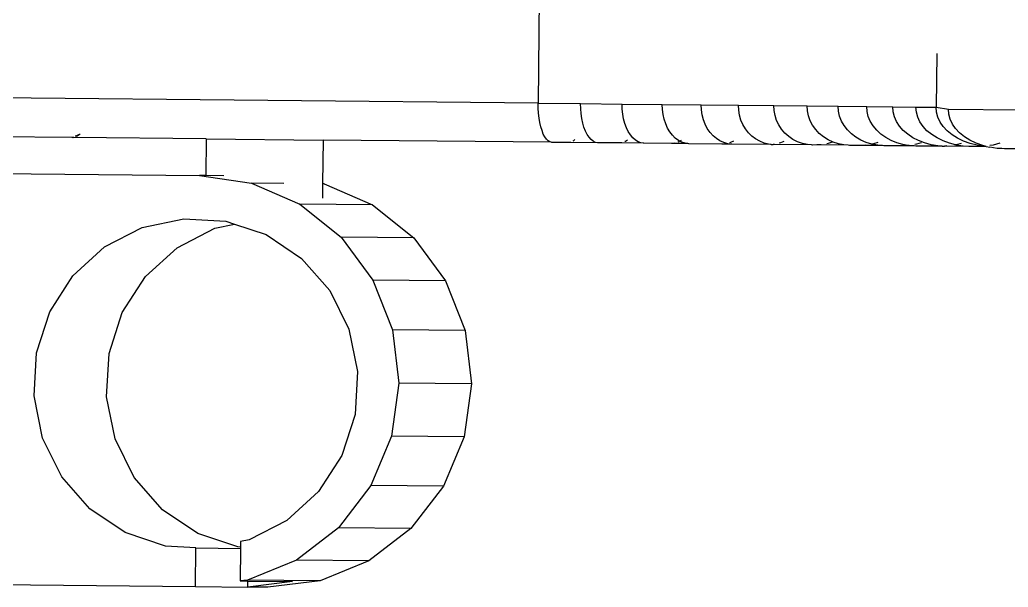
# Model space of a CAD drawing. Extents: x 3485972 to 3601240, y -673889 to -591207.
# Drawn here: x 3499904.6 to 3500055.3, y -608099.6 to -608013.1 of the extents above; entities that cross this region are included whole.
import ezdxf

# ---------------------------------------------------------------- set-up
doc = ezdxf.new("R2010")
doc.units = 0
doc.header["$LTSCALE"] = 6
doc.header["$MEASUREMENT"] = 0
doc.layers.add('medical equipment', color=4, linetype='CONTINUOUS')

msp = doc.modelspace()

# ---------------------------------------------------------------- linework, layer by layer
at = {"layer": 'medical equipment'}
for p, q in [((3499987.56, -607629.8), (3499983.6, -608025.84)), ((3500044.37, -608018.25), (3500044.29, -608026.45)), ((3499983.6, -608025.84), (3499701.21, -608023.02)), ((3499983.6, -608025.84), (3499990.06, -608025.91)), ((3499983.61, -608026.61), (3499983.6, -608025.84)), ((3499983.66, -608027.37), (3499983.61, -608026.61)), ((3499990.06, -608025.91), (3499996.38, -608025.97)), ((3499990.08, -608026.68), (3499990.06, -608025.91)), ((3499990.14, -608027.43), (3499990.08, -608026.68)), ((3499996.38, -608025.97), (3500002.52, -608026.03)), ((3499996.4, -608026.74), (3499996.38, -608025.97)), ((3499996.48, -608027.5), (3499996.4, -608026.74)), ((3500002.52, -608026.03), (3500008.44, -608026.09)), ((3500002.55, -608026.8), (3500002.52, -608026.03)), ((3500002.64, -608027.56), (3500002.55, -608026.8)), ((3500008.44, -608026.09), (3500014.12, -608026.15)), ((3500008.48, -608026.86), (3500008.44, -608026.09)), ((3500008.59, -608027.62), (3500008.48, -608026.86)), ((3500014.12, -608026.15), (3500019.51, -608026.2)), ((3500014.16, -608026.92), (3500014.12, -608026.15)), ((3500014.29, -608027.67), (3500014.16, -608026.92)), ((3500019.51, -608026.2), (3500024.59, -608026.25)), ((3500019.55, -608026.97), (3500019.51, -608026.2)), ((3500019.7, -608027.73), (3500019.55, -608026.97)), ((3500024.59, -608026.25), (3500029.32, -608026.3)), ((3500024.64, -608027.02), (3500024.59, -608026.25)), ((3500024.79, -608027.78), (3500024.64, -608027.02)), ((3500029.32, -608026.3), (3500033.68, -608026.34)), ((3500029.37, -608027.07), (3500029.32, -608026.3)), ((3500029.54, -608027.83), (3500029.37, -608027.07)), ((3500033.74, -608027.11), (3500033.68, -608026.34)), ((3500033.68, -608026.34), (3500037.64, -608026.38)), ((3500033.92, -608027.87), (3500033.74, -608027.11)), ((3500037.7, -608027.15), (3500037.64, -608026.38)), ((3500037.64, -608026.38), (3500041.19, -608026.42)), ((3500037.9, -608027.91), (3500037.7, -608027.15)), ((3500041.19, -608026.42), (3500044.29, -608026.45)), ((3500041.25, -608027.19), (3500041.19, -608026.42)), ((3500041.46, -608027.95), (3500041.25, -608027.19)), ((3500044.29, -608026.45), (3500046.14, -608026.75)), ((3500044.34, -608027.22), (3500044.29, -608026.45)), ((3500044.54, -608027.98), (3500044.34, -608027.22)), ((3500046.2, -608027.52), (3500046.14, -608026.75)), ((3500046.14, -608026.75), (3500056.78, -608026.85)), ((3499983.74, -608028.1), (3499983.66, -608027.37)), ((3499983.85, -608028.79), (3499983.74, -608028.1)), ((3499984, -608029.44), (3499983.85, -608028.79)), ((3499990.24, -608028.16), (3499990.14, -608027.43)), ((3499990.39, -608028.86), (3499990.24, -608028.16)), ((3499996.62, -608028.23), (3499996.48, -608027.5)), ((3499996.81, -608028.92), (3499996.62, -608028.23)), ((3500002.81, -608028.29), (3500002.64, -608027.56)), ((3500003.04, -608028.98), (3500002.81, -608028.29)), ((3500008.78, -608028.35), (3500008.59, -608027.62)), ((3500009.05, -608029.04), (3500008.78, -608028.35)), ((3500014.5, -608028.41), (3500014.29, -608027.67)), ((3500014.81, -608029.1), (3500014.5, -608028.41)), ((3500019.94, -608028.46), (3500019.7, -608027.73)), ((3500020.28, -608029.16), (3500019.94, -608028.46)), ((3500025.06, -608028.51), (3500024.79, -608027.78)), ((3500025.43, -608029.21), (3500025.06, -608028.51)), ((3500029.83, -608028.56), (3500029.54, -608027.83)), ((3500030.23, -608029.26), (3500029.83, -608028.56)), ((3500034.23, -608028.6), (3500033.92, -608027.87)), ((3500034.66, -608029.3), (3500034.23, -608028.6)), ((3500038.23, -608028.64), (3500037.9, -608027.91)), ((3500038.68, -608029.34), (3500038.23, -608028.64)), ((3500041.8, -608028.68), (3500041.46, -608027.95)), ((3500042.27, -608029.38), (3500041.8, -608028.68)), ((3500044.88, -608028.71), (3500044.54, -608027.98)), ((3500045.36, -608029.41), (3500044.88, -608028.71)), ((3500046.4, -608028.27), (3500046.2, -608027.52)), ((3500046.74, -608029.01), (3500046.4, -608028.27)), ((3499984.18, -608030.02), (3499984, -608029.44)), ((3499984.38, -608030.54), (3499984.18, -608030.02)), ((3499990.58, -608029.5), (3499990.39, -608028.86)), ((3499990.81, -608030.09), (3499990.58, -608029.5)), ((3499991.07, -608030.6), (3499990.81, -608030.09)), ((3499997.05, -608029.57), (3499996.81, -608028.92)), ((3499997.33, -608030.15), (3499997.05, -608029.57)), ((3499997.66, -608030.67), (3499997.33, -608030.15)), ((3500003.33, -608029.63), (3500003.04, -608028.98)), ((3500003.67, -608030.22), (3500003.33, -608029.63)), ((3500004.07, -608030.73), (3500003.67, -608030.22)), ((3500009.38, -608029.69), (3500009.05, -608029.04)), ((3500009.79, -608030.28), (3500009.38, -608029.69)), ((3500010.25, -608030.79), (3500009.79, -608030.28)), ((3500015.19, -608029.75), (3500014.81, -608029.1)), ((3500015.64, -608030.34), (3500015.19, -608029.75)), ((3500020.7, -608029.8), (3500020.28, -608029.16)), ((3500021.21, -608030.39), (3500020.7, -608029.8)), ((3500025.9, -608029.86), (3500025.43, -608029.21)), ((3500026.45, -608030.44), (3500025.9, -608029.86)), ((3500030.74, -608029.9), (3500030.23, -608029.26)), ((3500031.34, -608030.49), (3500030.74, -608029.9)), ((3500035.2, -608029.95), (3500034.66, -608029.3)), ((3500035.84, -608030.54), (3500035.2, -608029.95)), ((3500039.25, -608029.99), (3500038.68, -608029.34)), ((3500039.93, -608030.58), (3500039.25, -608029.99)), ((3500042.87, -608030.03), (3500042.27, -608029.38)), ((3500043.59, -608030.62), (3500042.87, -608030.03)), ((3500045.97, -608030.06), (3500045.36, -608029.41)), ((3500046.7, -608030.65), (3500045.97, -608030.06)), ((3500047.23, -608029.71), (3500046.74, -608029.01)), ((3500047.84, -608030.36), (3500047.23, -608029.71)), ((3499912.5, -608031.08), (3499892.25, -608030.86)), ((3499912.53, -608031.07), (3499912.5, -608031.08)), ((3499912.57, -608031.08), (3499912.53, -608031.07)), ((3499912.61, -608031.07), (3499912.57, -608031.08)), ((3499912.64, -608031.02), (3499912.61, -608031.07)), ((3499912.67, -608031.08), (3499912.61, -608031.07)), ((3499912.67, -608031.08), (3499912.7, -608031.07)), ((3499912.7, -608031.07), (3499912.72, -608031.02)), ((3499932.99, -608031.28), (3499912.7, -608031.07)), ((3499912.72, -608031.02), (3499912.81, -608031.02)), ((3499913.09, -608030.86), (3499913.02, -608030.86)), ((3499913.62, -608030.61), (3499913.09, -608030.86)), ((3499913.19, -608030.86), (3499913.09, -608030.86)), ((3499913.19, -608030.86), (3499913.62, -608030.61)), ((3499913.79, -608030.61), (3499913.62, -608030.61)), ((3499932.99, -608031.28), (3499932.94, -608036.88)), ((3499932.99, -608031.28), (3499950.8, -608031.45)), ((3499950.8, -608031.45), (3499950.73, -608038.1)), ((3499985.59, -608031.8), (3499950.8, -608031.45)), ((3499984.61, -608030.97), (3499984.38, -608030.54)), ((3499984.85, -608031.32), (3499984.61, -608030.97)), ((3499985.11, -608031.58), (3499984.85, -608031.32)), ((3499985.38, -608031.75), (3499985.11, -608031.58)), ((3499985.59, -608031.8), (3499985.38, -608031.75)), ((3499985.66, -608031.81), (3499985.59, -608031.8)), ((3499988.29, -608031.82), (3499985.66, -608031.81)), ((3499988.54, -608031.78), (3499988.29, -608031.82)), ((3499988.97, -608031.58), (3499988.89, -608031.62)), ((3499989.2, -608031.37), (3499988.97, -608031.58)), ((3499991.36, -608031.04), (3499991.07, -608030.6)), ((3499991.67, -608031.39), (3499991.36, -608031.04)), ((3499992, -608031.65), (3499991.67, -608031.39)), ((3499992.35, -608031.82), (3499992, -608031.65)), ((3499996.92, -608031.66), (3499996.82, -608031.7)), ((3499997.21, -608031.45), (3499996.92, -608031.66)), ((3499998.03, -608031.11), (3499997.66, -608030.67)), ((3499998.42, -608031.46), (3499998.03, -608031.11)), ((3499998.84, -608031.72), (3499998.42, -608031.46)), ((3499999.27, -608031.89), (3499998.84, -608031.72)), ((3500004.5, -608031.17), (3500004.07, -608030.73)), ((3500004.98, -608031.52), (3500004.5, -608031.17)), ((3500005.04, -608031.74), (3500004.91, -608031.78)), ((3500005.2, -608031.64), (3500004.98, -608031.52)), ((3500005.2, -608031.64), (3500005.04, -608031.74)), ((3500005.4, -608031.53), (3500005.2, -608031.64)), ((3500005.48, -608031.79), (3500005.2, -608031.64)), ((3500006.01, -608031.95), (3500005.48, -608031.79)), ((3500010.76, -608031.23), (3500010.25, -608030.79)), ((3500011.31, -608031.59), (3500010.76, -608031.23)), ((3500011.89, -608031.85), (3500011.31, -608031.59)), ((3500013.36, -608031.61), (3500012.92, -608031.82)), ((3500016.17, -608030.85), (3500015.64, -608030.34)), ((3500016.74, -608031.29), (3500016.17, -608030.85)), ((3500017.37, -608031.65), (3500016.74, -608031.29)), ((3500018.03, -608031.91), (3500017.37, -608031.65)), ((3500021.04, -608031.69), (3500020.53, -608031.89)), ((3500021.79, -608030.91), (3500021.21, -608030.39)), ((3500022.43, -608031.35), (3500021.79, -608030.91)), ((3500023.13, -608031.71), (3500022.43, -608031.35)), ((3500023.87, -608031.97), (3500023.13, -608031.71)), ((3500027.09, -608030.96), (3500026.45, -608030.44)), ((3500027.79, -608031.4), (3500027.09, -608030.96)), ((3500028.55, -608031.76), (3500027.79, -608031.4)), ((3500028.39, -608031.76), (3500027.82, -608031.97)), ((3500029.36, -608032.03), (3500028.55, -608031.76)), ((3500032.02, -608031.01), (3500031.34, -608030.49)), ((3500032.79, -608031.45), (3500032.02, -608031.01)), ((3500033.61, -608031.81), (3500032.79, -608031.45)), ((3500034.48, -608032.08), (3500033.61, -608031.81)), ((3500036.57, -608031.06), (3500035.84, -608030.54)), ((3500037.39, -608031.5), (3500036.57, -608031.06)), ((3500038.27, -608031.86), (3500037.39, -608031.5)), ((3500040.71, -608031.1), (3500039.93, -608030.58)), ((3500041.57, -608031.54), (3500040.71, -608031.1)), ((3500042.5, -608031.9), (3500041.57, -608031.54)), ((3500044.4, -608031.14), (3500043.59, -608030.62)), ((3500045.31, -608031.58), (3500044.4, -608031.14)), ((3500046.29, -608031.94), (3500045.31, -608031.58)), ((3500047.53, -608031.17), (3500046.7, -608030.65)), ((3500048.46, -608031.61), (3500047.53, -608031.17)), ((3500048.58, -608030.95), (3500047.84, -608030.36)), ((3500049.46, -608031.97), (3500048.46, -608031.61)), ((3500049.42, -608031.47), (3500048.58, -608030.95)), ((3500050.35, -608031.92), (3500049.42, -608031.47)), ((3499992.62, -608031.87), (3499988.29, -608031.82)), ((3499992.62, -608031.87), (3499992.35, -608031.82)), ((3499992.7, -608031.88), (3499992.62, -608031.87)), ((3499996.05, -608031.9), (3499992.7, -608031.88)), ((3499996.37, -608031.86), (3499996.05, -608031.9)), ((3499999.61, -608031.94), (3499996.05, -608031.9)), ((3499999.61, -608031.94), (3499999.27, -608031.89)), ((3499999.72, -608031.95), (3499999.61, -608031.94)), ((3500003.94, -608031.98), (3499999.72, -608031.95)), ((3500004.35, -608031.94), (3500003.94, -608031.98)), ((3500006.41, -608032), (3500003.94, -608031.98)), ((3500006.41, -608032), (3500006.01, -608031.95)), ((3500006.54, -608032.02), (3500006.41, -608032)), ((3500011.61, -608032.06), (3500006.54, -608032.02)), ((3500012.09, -608032.01), (3500011.61, -608032.06)), ((3500012.97, -608032.07), (3500011.61, -608032.06)), ((3500012.5, -608032.02), (3500011.89, -608031.85)), ((3500012.97, -608032.07), (3500012.5, -608032.02)), ((3500012.92, -608031.82), (3500012.77, -608031.86)), ((3500013.12, -608032.09), (3500012.97, -608032.07)), ((3500019, -608032.13), (3500013.12, -608032.09)), ((3500018.72, -608032.08), (3500018.03, -608031.91)), ((3500019, -608032.13), (3500018.72, -608032.08)), ((3500019.13, -608032.12), (3500019, -608032.13)), ((3500019.13, -608032.12), (3500019.42, -608032.15)), ((3500019.57, -608032.09), (3500019.42, -608032.15)), ((3500025.25, -608032.19), (3500019.42, -608032.15)), ((3500020.53, -608031.89), (3500020.35, -608031.94)), ((3500024.63, -608032.14), (3500023.87, -608031.97)), ((3500025.25, -608032.19), (3500024.63, -608032.14)), ((3500025.41, -608032.21), (3500025.25, -608032.19)), ((3500026.09, -608032.2), (3500025.41, -608032.21)), ((3500026.73, -608032.16), (3500026.09, -608032.2)), ((3500030.85, -608032.25), (3500026.09, -608032.2)), ((3500027.82, -608031.97), (3500027.62, -608032.01)), ((3500030.2, -608032.19), (3500029.36, -608032.03)), ((3500030.85, -608032.25), (3500030.2, -608032.19)), ((3500031.05, -608032.27), (3500030.85, -608032.25)), ((3500032.82, -608032.27), (3500031.05, -608032.27)), ((3500033.53, -608032.23), (3500032.82, -608032.27)), ((3500036.09, -608032.3), (3500032.82, -608032.27)), ((3500034.74, -608032.04), (3500034.48, -608032.08)), ((3500035.39, -608032.25), (3500034.48, -608032.08)), ((3500035.38, -608031.83), (3500034.74, -608032.04)), ((3500036.09, -608032.3), (3500035.39, -608032.25)), ((3500036.31, -608032.32), (3500036.09, -608032.3)), ((3500039.16, -608032.33), (3500036.31, -608032.32)), ((3500039.2, -608032.12), (3500038.27, -608031.86)), ((3500039.94, -608032.29), (3500039.16, -608032.33)), ((3500040.92, -608032.35), (3500039.16, -608032.33)), ((3500039.94, -608032.29), (3500039.2, -608032.12)), ((3500040.17, -608032.29), (3500039.94, -608032.29)), ((3500040.92, -608032.35), (3500040.17, -608032.29)), ((3500041.15, -608032.37), (3500040.92, -608032.35)), ((3500041.26, -608032.1), (3500041.02, -608032.14)), ((3500045.07, -608032.39), (3500041.15, -608032.37)), ((3500041.96, -608031.89), (3500041.26, -608032.1)), ((3500043.49, -608032.17), (3500042.5, -608031.9)), ((3500044.51, -608032.34), (3500043.49, -608032.17)), ((3500045.07, -608032.39), (3500044.51, -608032.34)), ((3500045.19, -608032.39), (3500045.07, -608032.39)), ((3500045.19, -608032.39), (3500045.56, -608032.41)), ((3500045.91, -608032.35), (3500045.56, -608032.41)), ((3500049.23, -608032.43), (3500045.56, -608032.41)), ((3500047.22, -608032.18), (3500046.29, -608031.94)), ((3500047.22, -608032.18), (3500047.08, -608032.2)), ((3500047.34, -608032.16), (3500047.22, -608032.18)), ((3500047.32, -608032.21), (3500047.22, -608032.18)), ((3500048.4, -608032.38), (3500047.32, -608032.21)), ((3500048.09, -608031.96), (3500047.34, -608032.16)), ((3500049.23, -608032.43), (3500048.4, -608032.38)), ((3500049.49, -608032.45), (3500049.23, -608032.43)), ((3500050.53, -608032.24), (3500049.46, -608031.97)), ((3500050.51, -608032.45), (3500049.49, -608032.45)), ((3500051.37, -608032.28), (3500050.35, -608031.92)), ((3500051.41, -608032.41), (3500050.51, -608032.45)), ((3500051.91, -608032.46), (3500050.51, -608032.45)), ((3500051.41, -608032.41), (3500050.53, -608032.24)), ((3500051.91, -608032.46), (3500051.37, -608032.28)), ((3500051.91, -608032.46), (3500051.41, -608032.41)), ((3500051.91, -608032.46), (3500052.44, -608032.54)), ((3500053.55, -608032.72), (3500052.44, -608032.54)), ((3500052.94, -608032.22), (3500052.47, -608032.29)), ((3500053.98, -608031.95), (3500052.94, -608032.22)), ((3500054.27, -608032.73), (3500053.55, -608032.72)), ((3500054.69, -608032.79), (3500054.27, -608032.73)), ((3500056.72, -608032.81), (3500054.69, -608032.79)), ((3499879.36, -608036.35), (3499931.97, -608036.87)), ((3499931.97, -608036.87), (3499939.9, -608038.02)), ((3499932.94, -608036.88), (3499931.97, -608036.87)), ((3499935.67, -608036.91), (3499932.94, -608036.88)), ((3499939.9, -608038.02), (3499947.27, -608041.22)), ((3499944.81, -608038.07), (3499939.9, -608038.02)), ((3499950.73, -608038.13), (3499950.71, -608040.3)), ((3499950.73, -608038.1), (3499950.96, -608038.13)), ((3499950.73, -608038.1), (3499950.73, -608038.13)), ((3499950.96, -608038.13), (3499950.73, -608038.13)), ((3499950.96, -608038.13), (3499958.34, -608041.33)), ((3499958.34, -608041.33), (3499947.27, -608041.22)), ((3499947.27, -608041.22), (3499953.58, -608046.26)), ((3499958.34, -608041.33), (3499964.64, -608046.37)), ((3499923.24, -608044.78), (3499929.56, -608043.44)), ((3499929.56, -608043.44), (3499936, -608043.82)), ((3499936, -608043.82), (3499937.32, -608044.26)), ((3499917.48, -608047.75), (3499923.24, -608044.78)), ((3499928.54, -608047.86), (3499934.31, -608044.89)), ((3499934.31, -608044.89), (3499937.32, -608044.26)), ((3499937.32, -608044.26), (3499942.13, -608045.87)), ((3499942.13, -608045.87), (3499947.52, -608049.48)), ((3499953.58, -608046.26), (3499958.4, -608052.79)), ((3499964.64, -608046.37), (3499953.58, -608046.26)), ((3499964.64, -608046.37), (3499969.46, -608052.9)), ((3499912.67, -608052.13), (3499917.48, -608047.75)), ((3499923.73, -608052.24), (3499928.54, -608047.86)), ((3499947.52, -608049.48), (3499951.82, -608054.39)), ((3499909.13, -608057.63), (3499912.67, -608052.13)), ((3499920.19, -608057.74), (3499923.73, -608052.24)), ((3499958.4, -608052.79), (3499961.39, -608060.37)), ((3499969.46, -608052.9), (3499958.4, -608052.79)), ((3499969.46, -608052.9), (3499972.45, -608060.48)), ((3499951.82, -608054.39), (3499954.72, -608060.26)), ((3499907.11, -608063.88), (3499909.13, -608057.63)), ((3499918.17, -608063.99), (3499920.19, -608057.74)), ((3499954.72, -608060.26), (3499956.03, -608066.71)), ((3499961.39, -608060.37), (3499962.35, -608068.49)), ((3499972.45, -608060.48), (3499961.39, -608060.37)), ((3499972.45, -608060.48), (3499973.41, -608068.6)), ((3499906.74, -608070.45), (3499907.11, -608063.88)), ((3499917.8, -608070.56), (3499918.17, -608063.99)), ((3499956.03, -608066.71), (3499955.67, -608073.28)), ((3499962.35, -608068.49), (3499961.22, -608076.58)), ((3499973.41, -608068.6), (3499962.35, -608068.49)), ((3499973.41, -608068.6), (3499972.29, -608076.69)), ((3499908.05, -608076.89), (3499906.74, -608070.45)), ((3499919.11, -608077), (3499917.8, -608070.56)), ((3499955.67, -608073.28), (3499953.65, -608079.52)), ((3499910.96, -608082.77), (3499908.05, -608076.89)), ((3499922.02, -608082.88), (3499919.11, -608077)), ((3499961.22, -608076.58), (3499958.08, -608084.1)), ((3499972.29, -608076.69), (3499961.22, -608076.58)), ((3499972.29, -608076.69), (3499969.14, -608084.21)), ((3499953.65, -608079.52), (3499950.11, -608085.03)), ((3499915.25, -608087.67), (3499910.96, -608082.77)), ((3499926.31, -608087.78), (3499922.02, -608082.88)), ((3499958.08, -608084.1), (3499953.14, -608090.53)), ((3499969.14, -608084.21), (3499958.08, -608084.1)), ((3499969.14, -608084.21), (3499964.2, -608090.64)), ((3499950.11, -608085.03), (3499945.29, -608089.41)), ((3499920.64, -608091.28), (3499915.25, -608087.67)), ((3499931.71, -608091.39), (3499926.31, -608087.78)), ((3499945.29, -608089.41), (3499939.53, -608092.37)), ((3499953.14, -608090.53), (3499946.73, -608095.45)), ((3499964.2, -608090.64), (3499953.14, -608090.53)), ((3499926.77, -608093.34), (3499920.64, -608091.28)), ((3499937.83, -608093.45), (3499931.71, -608091.39)), ((3499964.2, -608090.64), (3499957.79, -608095.56)), ((3499931.4, -608093.61), (3499926.77, -608093.34)), ((3499938.2, -608093.47), (3499937.83, -608093.45)), ((3499938.21, -608092.65), (3499938.2, -608093.47)), ((3499938.2, -608093.47), (3499938.2, -608093.68)), ((3499939.53, -608092.37), (3499938.21, -608092.65)), ((3499931.34, -608099.49), (3499931.4, -608093.61)), ((3499931.4, -608093.61), (3499938.2, -608093.68)), ((3499938.2, -608093.68), (3499938.15, -608098.64)), ((3499946.73, -608095.45), (3499939.3, -608098.5)), ((3499957.79, -608095.56), (3499946.73, -608095.45)), ((3499957.79, -608095.56), (3499950.36, -608098.61)), ((3499882.56, -608099), (3499931.34, -608099.49)), ((3499931.34, -608099.49), (3499939.34, -608099.57)), ((3499939.3, -608098.5), (3499938.15, -608098.64)), ((3499938.15, -608098.64), (3499939.35, -608098.65)), ((3499950.36, -608098.61), (3499939.3, -608098.5)), ((3499939.34, -608099.57), (3499939.35, -608098.65)), ((3499946.15, -608098.72), (3499939.34, -608099.57)), ((3499942.4, -608099.6), (3499939.34, -608099.57)), ((3499939.35, -608098.65), (3499946.15, -608098.72)), ((3499950.36, -608098.61), (3499942.4, -608099.6))]:
    msp.add_line(p, q, dxfattribs=at)

doc.saveas('drawing.dxf')
